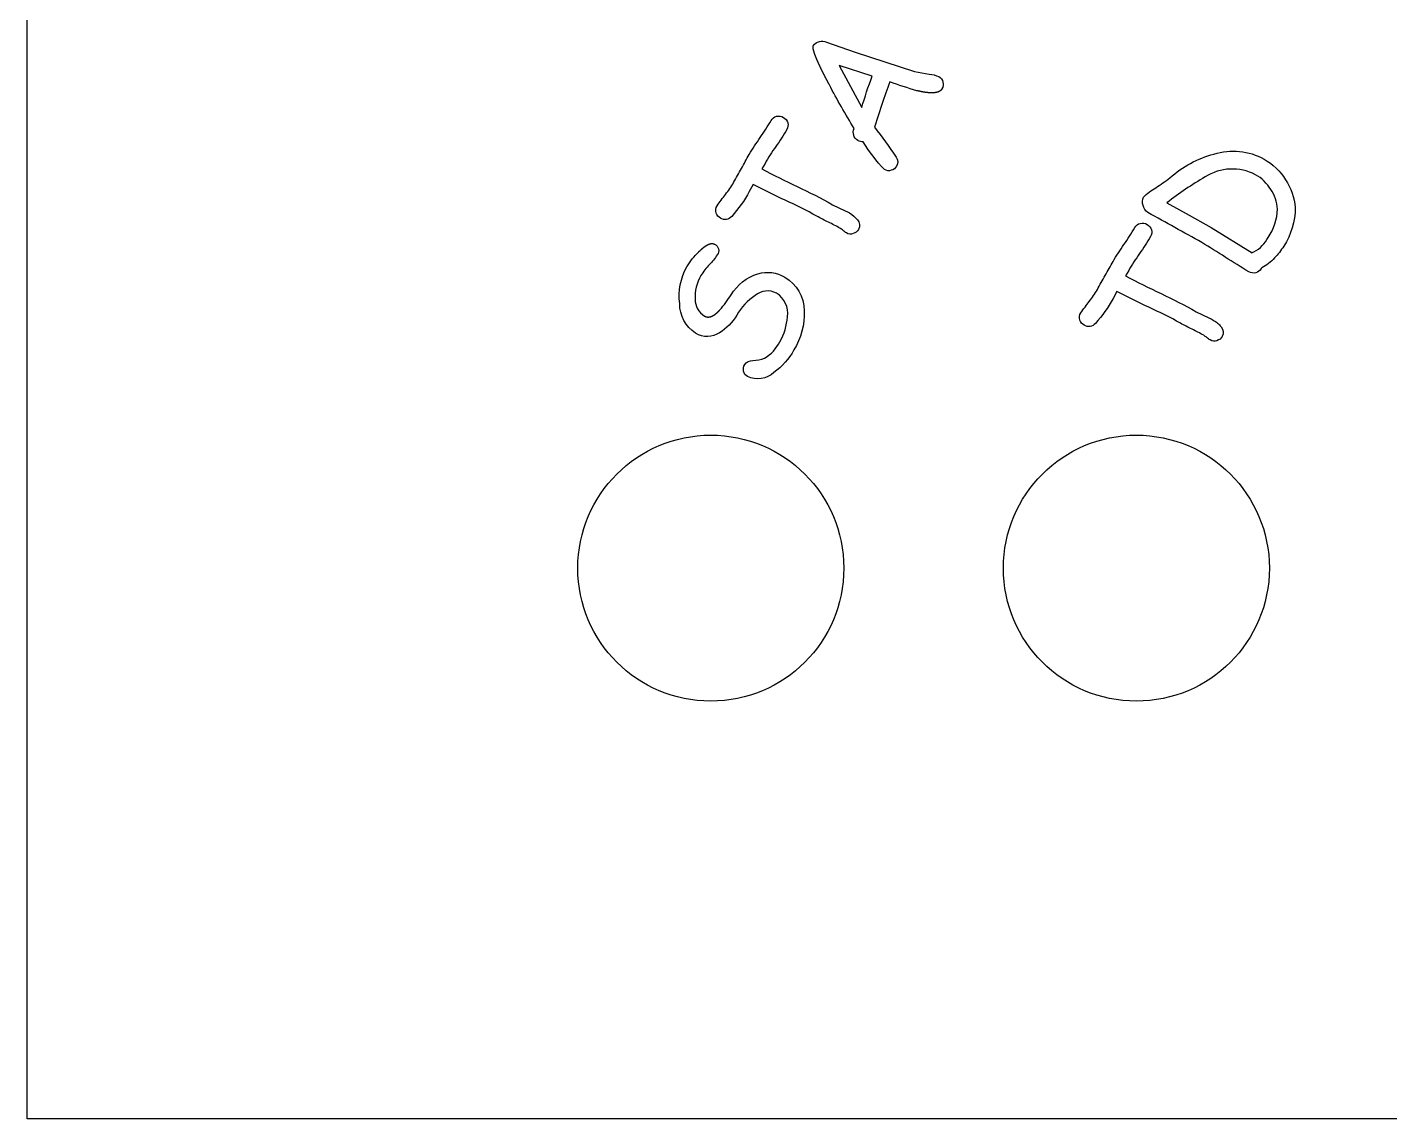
# Model space of a CAD drawing. Header units: millimetres. Extents: x -36.8 to 36.9, y -17.3 to 17.4.
# Drawn here: x -36.85 to -11.24, y -17.35 to 3.17 of the extents above; entities that cross this region are included whole.
import ezdxf

# ---------------------------------------------------------------- set-up
doc = ezdxf.new("R2010")
doc.units = ezdxf.units.MM
doc.layers.get('0').update_dxf_attribs({"lineweight": 25, "true_color": 0xffffff})
doc.layers.add('1', color=3, linetype='Continuous', lineweight=25, true_color=0x00ff00)

msp = doc.modelspace()

# ---------------------------------------------------------------- linework, layer by layer
for p, q in [((-36.85, -17.35), (-36.85, 17.35)), ((36.85, -17.35), (-36.85, -17.35))]:
    msp.add_line(p, q)
for centre in [(-24, -7), (-16, -7)]:
    msp.add_circle(centre, 2.5)
at = {"layer": '1', "flags": 128}
for points in [[(-19.655, 2.009), (-19.655, 2.008), (-19.656, 2.007), (-19.656, 2.006), (-19.657, 2.005), (-19.658, 2.004), (-19.658, 2.003), (-19.659, 2.002), (-19.66, 2.001), (-19.66, 2), (-19.661, 1.999), (-19.662, 1.998), (-19.662, 1.997), (-19.663, 1.997), (-19.664, 1.996), (-19.665, 1.995), (-19.665, 1.994), (-19.666, 1.993), (-19.667, 1.992), (-19.668, 1.991), (-19.668, 1.99), (-19.669, 1.989), (-19.67, 1.988), (-19.671, 1.987), (-19.672, 1.987), (-19.673, 1.986), (-19.673, 1.985), (-19.674, 1.984), (-19.675, 1.983), (-19.676, 1.982), (-19.677, 1.982), (-19.678, 1.981), (-19.679, 1.98), (-19.68, 1.979), (-19.68, 1.978), (-19.681, 1.978), (-19.682, 1.977), (-19.683, 1.976), (-19.684, 1.975), (-19.685, 1.974), (-19.686, 1.974), (-19.687, 1.973), (-19.688, 1.972), (-19.689, 1.971), (-19.69, 1.971), (-19.691, 1.97), (-19.692, 1.969), (-19.693, 1.969), (-19.694, 1.968), (-19.695, 1.967), (-19.697, 1.967), (-19.698, 1.966), (-19.699, 1.965), (-19.7, 1.965), (-19.701, 1.964), (-19.702, 1.963), (-19.703, 1.963), (-19.704, 1.962), (-19.706, 1.961), (-19.707, 1.961), (-19.708, 1.96), (-19.709, 1.959), (-19.71, 1.959), (-19.711, 1.958), (-19.713, 1.958), (-19.714, 1.957), (-19.715, 1.957), (-19.716, 1.956), (-19.718, 1.955), (-19.719, 1.955), (-19.72, 1.954), (-19.721, 1.954), (-19.723, 1.953), (-19.724, 1.953), (-19.725, 1.952), (-19.727, 1.952), (-19.728, 1.951), (-19.729, 1.951), (-19.731, 1.95), (-19.732, 1.95), (-19.733, 1.949), (-19.735, 1.949), (-19.736, 1.948), (-19.738, 1.948), (-19.739, 1.947), (-19.74, 1.947), (-19.742, 1.947), (-19.743, 1.946), (-19.745, 1.946), (-19.746, 1.945), (-19.748, 1.945), (-19.749, 1.945), (-19.751, 1.944), (-19.752, 1.944), (-19.754, 1.943), (-19.755, 1.943), (-19.757, 1.943), (-19.758, 1.942), (-19.76, 1.942), (-19.761, 1.942), (-19.763, 1.941), (-19.764, 1.941), (-19.766, 1.941), (-19.768, 1.94), (-19.769, 1.94), (-19.771, 1.94), (-19.772, 1.939), (-19.774, 1.939), (-19.776, 1.939), (-19.777, 1.939), (-19.779, 1.938), (-19.781, 1.938), (-19.782, 1.938), (-19.784, 1.938), (-19.786, 1.937), (-19.787, 1.937), (-19.789, 1.937), (-19.791, 1.937), (-19.793, 1.937), (-19.794, 1.936), (-19.796, 1.936), (-19.798, 1.936), (-19.8, 1.936), (-19.801, 1.936), (-19.803, 1.935), (-19.805, 1.935), (-19.807, 1.935), (-19.809, 1.935), (-19.811, 1.935), (-19.812, 1.935), (-19.814, 1.935), (-19.816, 1.934), (-19.818, 1.934), (-19.82, 1.934), (-19.822, 1.934), (-19.824, 1.934), (-19.826, 1.934), (-19.828, 1.934), (-19.829, 1.934), (-19.831, 1.934), (-19.833, 1.934), (-19.835, 1.934), (-19.837, 1.934), (-19.839, 1.934), (-19.841, 1.934), (-19.843, 1.934), (-19.845, 1.934), (-19.847, 1.934), (-19.849, 1.934), (-19.851, 1.934), (-19.853, 1.934), (-19.855, 1.934), (-19.858, 1.934), (-19.86, 1.934), (-19.862, 1.934), (-19.864, 1.934), (-19.866, 1.934), (-19.868, 1.934), (-19.87, 1.934), (-19.872, 1.934), (-19.874, 1.934), (-19.877, 1.934), (-19.879, 1.934), (-19.881, 1.934), (-19.883, 1.935), (-19.885, 1.935), (-19.888, 1.935), (-19.89, 1.935), (-19.892, 1.935), (-19.894, 1.935), (-19.897, 1.935), (-19.899, 1.936), (-19.901, 1.936), (-19.903, 1.936), (-19.906, 1.936), (-19.908, 1.936), (-19.91, 1.937), (-19.912, 1.937), (-19.915, 1.937), (-19.917, 1.937), (-19.919, 1.937), (-19.922, 1.938), (-19.924, 1.938), (-19.927, 1.938), (-19.929, 1.938), (-19.931, 1.939), (-19.934, 1.939), (-19.936, 1.939), (-19.939, 1.939), (-19.941, 1.94), (-19.943, 1.94), (-19.946, 1.94), (-19.948, 1.941), (-19.951, 1.941), (-19.953, 1.941), (-19.956, 1.942), (-19.958, 1.942), (-19.961, 1.942), (-19.963, 1.943), (-19.966, 1.943), (-19.968, 1.943), (-19.971, 1.944), (-19.974, 1.944), (-19.976, 1.945), (-19.979, 1.945), (-19.981, 1.945), (-19.984, 1.946), (-19.986, 1.946), (-19.989, 1.947), (-19.992, 1.947), (-19.994, 1.948), (-19.997, 1.948), (-20, 1.948), (-20.002, 1.949), (-20.005, 1.949), (-20.008, 1.95), (-20.01, 1.95), (-20.013, 1.951), (-20.016, 1.951), (-20.018, 1.952), (-20.021, 1.952), (-20.024, 1.953), (-20.027, 1.953), (-20.029, 1.954), (-20.032, 1.954), (-20.035, 1.955), (-20.038, 1.955), (-20.041, 1.956), (-20.043, 1.957), (-20.046, 1.957), (-20.049, 1.958), (-20.052, 1.958), (-20.055, 1.959), (-20.058, 1.96), (-20.06, 1.96), (-20.063, 1.961), (-20.066, 1.961), (-20.069, 1.962), (-20.072, 1.963), (-20.075, 1.963), (-20.078, 1.964), (-20.081, 1.965), (-20.084, 1.965), (-20.087, 1.966), (-20.09, 1.967), (-20.093, 1.967), (-20.096, 1.968), (-20.099, 1.969), (-20.102, 1.969), (-20.105, 1.97), (-20.108, 1.971), (-20.111, 1.972), (-20.114, 1.972), (-20.117, 1.973), (-20.12, 1.974), (-20.123, 1.974), (-20.126, 1.975, -0.02365), (-20.632, 2.143, 0.018619), (-20.782, 1.718), (-20.923, 1.291, -0.018827), (-20.515, 0.728, -0.288545), (-20.507, 0.557, -0.194824), (-20.608, 0.478, -0.219435), (-20.737, 0.492, -0.054798), (-21.136, 1.012, -0.149368), (-21.236, 1.037, -0.390937), (-21.304, 1.264, -0.01698), (-21.772, 2.085), (-21.775, 2.091), (-21.777, 2.096), (-21.78, 2.101), (-21.783, 2.106), (-21.785, 2.111), (-21.788, 2.116), (-21.791, 2.121), (-21.793, 2.126), (-21.796, 2.131), (-21.799, 2.136), (-21.801, 2.141), (-21.804, 2.146), (-21.806, 2.15), (-21.809, 2.155), (-21.811, 2.16), (-21.814, 2.165), (-21.816, 2.17), (-21.819, 2.175), (-21.821, 2.179), (-21.824, 2.184), (-21.826, 2.189), (-21.829, 2.194), (-21.831, 2.198), (-21.834, 2.203), (-21.836, 2.208), (-21.839, 2.213), (-21.841, 2.217), (-21.843, 2.222), (-21.846, 2.226), (-21.848, 2.231), (-21.85, 2.236), (-21.853, 2.24), (-21.855, 2.245), (-21.857, 2.249), (-21.86, 2.254), (-21.862, 2.258), (-21.864, 2.263), (-21.866, 2.267), (-21.869, 2.272), (-21.871, 2.276), (-21.873, 2.28), (-21.875, 2.285), (-21.878, 2.289), (-21.88, 2.294), (-21.882, 2.298), (-21.884, 2.302), (-21.886, 2.307), (-21.888, 2.311), (-21.891, 2.315), (-21.893, 2.319), (-21.895, 2.324), (-21.897, 2.328), (-21.899, 2.332), (-21.901, 2.336), (-21.903, 2.34), (-21.905, 2.344), (-21.907, 2.349), (-21.909, 2.353), (-21.911, 2.357), (-21.913, 2.361), (-21.915, 2.365), (-21.917, 2.369), (-21.919, 2.373), (-21.921, 2.377), (-21.923, 2.381), (-21.925, 2.385), (-21.927, 2.389), (-21.929, 2.393), (-21.931, 2.397), (-21.933, 2.401), (-21.934, 2.405), (-21.936, 2.408), (-21.938, 2.412), (-21.94, 2.416), (-21.942, 2.42), (-21.944, 2.424), (-21.945, 2.427), (-21.947, 2.431), (-21.949, 2.435), (-21.951, 2.439), (-21.952, 2.442), (-21.954, 2.446), (-21.956, 2.45), (-21.958, 2.453), (-21.959, 2.457), (-21.961, 2.461), (-21.963, 2.464), (-21.964, 2.468), (-21.966, 2.471), (-21.968, 2.475), (-21.969, 2.479), (-21.971, 2.482), (-21.972, 2.486), (-21.974, 2.489), (-21.976, 2.492), (-21.977, 2.496), (-21.979, 2.499), (-21.98, 2.503), (-21.982, 2.506), (-21.983, 2.51), (-21.985, 2.513), (-21.986, 2.516), (-21.988, 2.52), (-21.989, 2.523), (-21.991, 2.526), (-21.992, 2.529), (-21.993, 2.533), (-21.995, 2.536), (-21.996, 2.539), (-21.998, 2.542), (-21.999, 2.546), (-22, 2.549), (-22.002, 2.552), (-22.003, 2.555), (-22.004, 2.558), (-22.006, 2.561), (-22.007, 2.564), (-22.008, 2.567), (-22.01, 2.57), (-22.011, 2.573), (-22.012, 2.576), (-22.013, 2.579), (-22.015, 2.582), (-22.016, 2.585), (-22.017, 2.588), (-22.018, 2.591), (-22.02, 2.594), (-22.021, 2.597), (-22.022, 2.6), (-22.023, 2.603), (-22.024, 2.606), (-22.025, 2.608), (-22.026, 2.611), (-22.027, 2.614), (-22.029, 2.617), (-22.03, 2.62), (-22.031, 2.622), (-22.032, 2.625), (-22.033, 2.628), (-22.034, 2.63), (-22.035, 2.633), (-22.036, 2.636), (-22.037, 2.638), (-22.038, 2.641), (-22.039, 2.644), (-22.04, 2.646), (-22.041, 2.649), (-22.042, 2.651), (-22.043, 2.654), (-22.044, 2.656), (-22.044, 2.659), (-22.045, 2.661), (-22.046, 2.664), (-22.047, 2.666), (-22.048, 2.668), (-22.049, 2.671), (-22.05, 2.673), (-22.05, 2.676), (-22.051, 2.678), (-22.052, 2.68), (-22.053, 2.683), (-22.053, 2.685), (-22.054, 2.687), (-22.055, 2.689), (-22.056, 2.692), (-22.056, 2.694), (-22.057, 2.696), (-22.058, 2.698), (-22.059, 2.701), (-22.059, 2.703), (-22.06, 2.705), (-22.06, 2.707), (-22.061, 2.709), (-22.062, 2.711), (-22.062, 2.713), (-22.063, 2.715), (-22.064, 2.717), (-22.064, 2.719), (-22.065, 2.721), (-22.065, 2.723), (-22.066, 2.725), (-22.066, 2.727), (-22.067, 2.729), (-22.067, 2.731), (-22.068, 2.733), (-22.068, 2.735), (-22.069, 2.737), (-22.069, 2.739), (-22.07, 2.74), (-22.07, 2.742), (-22.07, 2.744), (-22.071, 2.746), (-22.071, 2.748), (-22.072, 2.749), (-22.072, 2.751), (-22.072, 2.753), (-22.073, 2.754), (-22.073, 2.756), (-22.073, 2.758), (-22.074, 2.759), (-22.074, 2.761), (-22.074, 2.763), (-22.074, 2.764), (-22.075, 2.766), (-22.075, 2.767), (-22.075, 2.769), (-22.075, 2.77), (-22.076, 2.772), (-22.076, 2.773), (-22.076, 2.775), (-22.076, 2.776), (-22.076, 2.778), (-22.077, 2.779), (-22.077, 2.78), (-22.077, 2.782), (-22.077, 2.783), (-22.077, 2.784), (-22.077, 2.786), (-22.077, 2.787), (-22.077, 2.788), (-22.077, 2.79), (-22.077, 2.791), (-22.077, 2.792), (-22.077, 2.793), (-22.077, 2.795), (-22.077, 2.796), (-22.077, 2.797), (-22.077, 2.798), (-22.077, 2.799), (-22.077, 2.8), (-22.077, 2.801), (-22.077, 2.802), (-22.077, 2.803), (-22.077, 2.805), (-22.077, 2.806), (-22.077, 2.807), (-22.076, 2.808), (-22.076, 2.809), (-22.076, 2.809), (-22.076, 2.81), (-22.076, 2.811), (-22.076, 2.812), (-22.075, 2.813), (-22.075, 2.814), (-22.075, 2.815), (-22.075, 2.816), (-22.074, 2.817), (-22.074, 2.817), (-22.074, 2.818), (-22.074, 2.819), (-22.073, 2.82), (-22.073, 2.82), (-22.073, 2.821), (-22.072, 2.822), (-22.072, 2.822), (-22.072, 2.823, -0.371724), (-21.824, 2.887), (-21.289, 2.699), (-20.168, 2.337), (-19.894, 2.288, -0.066984), (-19.715, 2.24, -0.216566), (-19.637, 2.135, -0.197644)], [(-21.588, 2.45), (-21.164, 1.657, -0.016926), (-20.967, 2.247)], [(-22.572, 1.244, -0.017634), (-22.778, 0.926, 0.01986), (-22.981, 0.608), (-23.04, 0.505, 0.012133), (-22.375, 0.173, -0.017708), (-21.712, -0.168, 0.022325), (-21.554, -0.246, -0.022481), (-21.394, -0.324, -0.105349), (-21.245, -0.453, -0.328383), (-21.222, -0.632, -0.187865), (-21.322, -0.712, -0.226683), (-21.452, -0.699, -0.038246), (-21.512, -0.654, 0.038086), (-21.572, -0.61, 0.015123), (-21.789, -0.497, -0.015198), (-22.007, -0.384, 0.02082), (-22.603, -0.084, -0.013627), (-23.203, 0.211), (-23.277, 0.079, -0.059775), (-23.608, -0.388, -0.386795), (-23.817, -0.422, -0.181661), (-23.899, -0.325, -0.24795), (-23.881, -0.188, -0.012042), (-23.723, 0.026, 0.028649), (-23.571, 0.249, 0.004711), (-23.424, 0.513, -0.004711), (-23.277, 0.776, -0.016721), (-23.071, 1.095, 0.016721), (-22.866, 1.414, -0.209448), (-22.764, 1.493, -0.20453), (-22.634, 1.473, -0.204059), (-22.554, 1.372, -0.210053)], [(-13.015, -0.222, -0.148757), (-13.231, -0.948, -0.059148), (-13.403, -1.169, -0.100046), (-13.644, -1.355), (-13.653, -1.37, -0.211872), (-13.755, -1.448, -0.202296), (-13.884, -1.429, -0.010374), (-14.328, -1.155, 0.010368), (-14.771, -0.88, 0.004505), (-15.277, -0.597, -0.004505), (-15.782, -0.314, -0.19033), (-15.871, -0.182, -0.210757), (-15.866, -0.024, -0.062073), (-15.637, 0.15, 0.017547), (-15.371, 0.337, -0.116813), (-14.541, 0.784, -0.204782), (-13.599, 0.69, -0.120671), (-13.195, 0.302, -0.126977)], [(-14.708, 0.354, 0.031959), (-15.428, -0.132), (-15.01, -0.363), (-14.596, -0.597), (-13.826, -1.073, -0.054917), (-13.789, -1.053, 0.150263), (-13.521, -0.783, 0.142159), (-13.346, -0.249, 0.126919), (-13.473, 0.12, 0.12129), (-13.759, 0.396, 0.266538)], [(-15.734, -0.768, -0.017634), (-15.941, -1.086, 0.01986), (-16.144, -1.404), (-16.203, -1.507, 0.012133), (-15.537, -1.839, -0.017708), (-14.875, -2.18, 0.022325), (-14.717, -2.258, -0.022481), (-14.557, -2.336, -0.105349), (-14.407, -2.465, -0.328383), (-14.385, -2.644, -0.187865), (-14.485, -2.724, -0.226683), (-14.614, -2.711, -0.038246), (-14.675, -2.666, 0.038086), (-14.735, -2.622, 0.015123), (-14.952, -2.509, -0.015198), (-15.17, -2.396, 0.02082), (-15.766, -2.096, -0.013627), (-16.365, -1.801), (-16.439, -1.933, -0.059775), (-16.77, -2.4, -0.386795), (-16.98, -2.434, -0.181661), (-17.062, -2.337, -0.24795), (-17.044, -2.2, -0.012042), (-16.885, -1.985, 0.028649), (-16.734, -1.763, 0.004711), (-16.586, -1.499, -0.004711), (-16.439, -1.236, -0.016721), (-16.234, -0.917, 0.016721), (-16.029, -0.598, -0.209448), (-15.927, -0.519, -0.20453), (-15.797, -0.539, -0.204059), (-15.717, -0.64, -0.210053)], [(-23.311, -3.398, -0.22912), (-23.385, -3.3, -0.191926), (-23.363, -3.174, -0.26278), (-23.212, -3.097, 0.090366), (-22.988, -3.052, 0.143531), (-22.703, -2.744, 0.118952), (-22.561, -2.275, 0.304179), (-22.763, -1.832, 0.302265), (-23.167, -1.873, 0.113344), (-23.513, -2.246, -0.120268), (-23.835, -2.575, -0.289806), (-24.286, -2.586, -0.248192), (-24.585, -2.027, -0.160507), (-24.453, -1.339, -0.065487), (-24.225, -1.052), (-24.223, -1.05), (-24.221, -1.049), (-24.22, -1.047), (-24.218, -1.046), (-24.217, -1.044), (-24.215, -1.043), (-24.214, -1.041), (-24.212, -1.04), (-24.211, -1.038), (-24.209, -1.037), (-24.208, -1.036), (-24.206, -1.034), (-24.205, -1.033), (-24.203, -1.031), (-24.202, -1.03), (-24.2, -1.028), (-24.199, -1.027), (-24.197, -1.026), (-24.196, -1.024), (-24.194, -1.023), (-24.193, -1.021), (-24.192, -1.02), (-24.19, -1.019), (-24.189, -1.017), (-24.187, -1.016), (-24.186, -1.015), (-24.184, -1.013), (-24.183, -1.012), (-24.181, -1.011), (-24.18, -1.009), (-24.178, -1.008), (-24.177, -1.007), (-24.176, -1.005), (-24.174, -1.004), (-24.173, -1.003), (-24.171, -1.002), (-24.17, -1), (-24.168, -0.999), (-24.167, -0.998), (-24.166, -0.997), (-24.164, -0.995), (-24.163, -0.994), (-24.161, -0.993), (-24.16, -0.992), (-24.159, -0.991), (-24.157, -0.989), (-24.156, -0.988), (-24.154, -0.987), (-24.153, -0.986), (-24.152, -0.985), (-24.15, -0.984), (-24.149, -0.982), (-24.148, -0.981), (-24.146, -0.98), (-24.145, -0.979), (-24.143, -0.978), (-24.142, -0.977), (-24.141, -0.976), (-24.139, -0.975), (-24.138, -0.974), (-24.137, -0.972), (-24.135, -0.971), (-24.134, -0.97), (-24.133, -0.969), (-24.131, -0.968), (-24.13, -0.967), (-24.129, -0.966), (-24.127, -0.965), (-24.126, -0.964), (-24.125, -0.963), (-24.123, -0.962), (-24.122, -0.961), (-24.121, -0.96), (-24.119, -0.959), (-24.118, -0.958), (-24.117, -0.957), (-24.116, -0.956), (-24.114, -0.955), (-24.113, -0.954), (-24.112, -0.953), (-24.11, -0.953), (-24.109, -0.952), (-24.108, -0.951), (-24.107, -0.95), (-24.105, -0.949), (-24.104, -0.948), (-24.103, -0.947), (-24.101, -0.946), (-24.1, -0.946), (-24.099, -0.945), (-24.098, -0.944), (-24.096, -0.943), (-24.095, -0.942), (-24.094, -0.941), (-24.093, -0.941), (-24.091, -0.94), (-24.09, -0.939), (-24.089, -0.938), (-24.088, -0.937), (-24.087, -0.937), (-24.085, -0.936), (-24.084, -0.935), (-24.083, -0.934), (-24.082, -0.934), (-24.08, -0.933), (-24.079, -0.932), (-24.078, -0.931), (-24.077, -0.931), (-24.076, -0.93), (-24.074, -0.929), (-24.073, -0.929), (-24.072, -0.928), (-24.071, -0.927), (-24.07, -0.927), (-24.068, -0.926), (-24.067, -0.925), (-24.066, -0.925), (-24.065, -0.924), (-24.064, -0.923), (-24.063, -0.923), (-24.061, -0.922), (-24.06, -0.922), (-24.059, -0.921), (-24.058, -0.92), (-24.057, -0.92), (-24.056, -0.919), (-24.055, -0.919), (-24.053, -0.918), (-24.052, -0.918), (-24.051, -0.917), (-24.05, -0.916), (-24.049, -0.916), (-24.048, -0.915), (-24.047, -0.915), (-24.045, -0.914), (-24.044, -0.914), (-24.043, -0.913), (-24.042, -0.913), (-24.041, -0.912), (-24.04, -0.912), (-24.039, -0.912), (-24.038, -0.911), (-24.037, -0.911), (-24.035, -0.91), (-24.034, -0.91), (-24.033, -0.909), (-24.032, -0.909), (-24.031, -0.909), (-24.03, -0.908), (-24.029, -0.908), (-24.028, -0.907), (-24.027, -0.907), (-24.026, -0.907), (-24.025, -0.906), (-24.024, -0.906), (-24.023, -0.906), (-24.022, -0.905), (-24.02, -0.905), (-24.019, -0.905), (-24.018, -0.904), (-24.017, -0.904), (-24.016, -0.904), (-24.015, -0.903), (-24.014, -0.903), (-24.013, -0.903), (-24.012, -0.903), (-24.011, -0.902), (-24.01, -0.902), (-24.009, -0.902), (-24.008, -0.902), (-24.007, -0.901), (-24.006, -0.901), (-24.005, -0.901), (-24.004, -0.901), (-24.003, -0.901), (-24.002, -0.9), (-24.001, -0.9), (-24, -0.9), (-23.999, -0.9), (-23.998, -0.9), (-23.997, -0.9), (-23.996, -0.899), (-23.995, -0.899), (-23.994, -0.899), (-23.993, -0.899), (-23.992, -0.899), (-23.991, -0.899), (-23.99, -0.899), (-23.989, -0.899), (-23.988, -0.899), (-23.988, -0.898), (-23.987, -0.898), (-23.986, -0.898), (-23.985, -0.898), (-23.984, -0.898), (-23.983, -0.898), (-23.982, -0.898), (-23.981, -0.898), (-23.98, -0.898), (-23.979, -0.898), (-23.978, -0.898), (-23.977, -0.898), (-23.976, -0.898), (-23.975, -0.898), (-23.975, -0.898), (-23.974, -0.898), (-23.973, -0.898), (-23.972, -0.898), (-23.971, -0.899), (-23.97, -0.899), (-23.969, -0.899), (-23.968, -0.899), (-23.967, -0.899), (-23.966, -0.899), (-23.966, -0.899), (-23.965, -0.899), (-23.964, -0.899), (-23.963, -0.899), (-23.962, -0.9), (-23.961, -0.9), (-23.96, -0.9), (-23.96, -0.9), (-23.959, -0.9), (-23.958, -0.9), (-23.957, -0.901), (-23.956, -0.901), (-23.955, -0.901), (-23.954, -0.901), (-23.954, -0.901), (-23.953, -0.902), (-23.952, -0.902), (-23.951, -0.902), (-23.95, -0.902), (-23.95, -0.903), (-23.949, -0.903), (-23.948, -0.903), (-23.947, -0.904), (-23.946, -0.904), (-23.945, -0.904), (-23.945, -0.904), (-23.944, -0.905), (-23.943, -0.905), (-23.942, -0.905), (-23.942, -0.906), (-23.941, -0.906), (-23.94, -0.906), (-23.939, -0.907), (-23.938, -0.907), (-23.938, -0.908), (-23.937, -0.908), (-23.936, -0.908), (-23.935, -0.909), (-23.935, -0.909), (-23.934, -0.91), (-23.933, -0.91), (-23.932, -0.91, -0.49993), (-23.88, -1.113, -0.045217), (-24.028, -1.296, 0.053614), (-24.185, -1.501, 0.150486), (-24.295, -1.946, 0.260313), (-24.119, -2.261), (-24.118, -2.262), (-24.117, -2.262), (-24.116, -2.263), (-24.115, -2.263), (-24.114, -2.264), (-24.113, -2.264), (-24.112, -2.265), (-24.111, -2.265), (-24.11, -2.266), (-24.109, -2.266), (-24.108, -2.267), (-24.107, -2.267), (-24.106, -2.268), (-24.105, -2.268), (-24.104, -2.269), (-24.104, -2.269), (-24.103, -2.269), (-24.102, -2.27), (-24.101, -2.27), (-24.1, -2.271), (-24.099, -2.271), (-24.098, -2.271), (-24.097, -2.272), (-24.096, -2.272), (-24.095, -2.272), (-24.094, -2.273), (-24.093, -2.273), (-24.092, -2.273), (-24.091, -2.274), (-24.09, -2.274), (-24.089, -2.274), (-24.088, -2.275), (-24.087, -2.275), (-24.086, -2.275), (-24.085, -2.275), (-24.084, -2.276), (-24.083, -2.276), (-24.082, -2.276), (-24.081, -2.276), (-24.08, -2.277), (-24.079, -2.277), (-24.078, -2.277), (-24.077, -2.277), (-24.076, -2.278), (-24.075, -2.278), (-24.074, -2.278), (-24.073, -2.278), (-24.072, -2.278), (-24.071, -2.278), (-24.07, -2.279), (-24.069, -2.279), (-24.068, -2.279), (-24.067, -2.279), (-24.066, -2.279), (-24.065, -2.279), (-24.064, -2.279), (-24.063, -2.279), (-24.062, -2.28), (-24.061, -2.28), (-24.06, -2.28), (-24.059, -2.28), (-24.058, -2.28), (-24.057, -2.28), (-24.056, -2.28), (-24.055, -2.28), (-24.054, -2.28), (-24.053, -2.28), (-24.052, -2.28), (-24.051, -2.28), (-24.05, -2.28), (-24.049, -2.28), (-24.047, -2.28), (-24.046, -2.28), (-24.045, -2.28), (-24.044, -2.28), (-24.043, -2.28), (-24.042, -2.28), (-24.041, -2.28), (-24.04, -2.28), (-24.039, -2.28), (-24.038, -2.28), (-24.037, -2.279), (-24.036, -2.279), (-24.035, -2.279), (-24.034, -2.279), (-24.033, -2.279), (-24.032, -2.279), (-24.031, -2.279), (-24.029, -2.279), (-24.028, -2.278), (-24.027, -2.278), (-24.026, -2.278), (-24.025, -2.278), (-24.024, -2.278), (-24.023, -2.278), (-24.022, -2.277), (-24.021, -2.277), (-24.02, -2.277), (-24.019, -2.277), (-24.018, -2.276), (-24.016, -2.276), (-24.015, -2.276), (-24.014, -2.276), (-24.013, -2.275), (-24.012, -2.275), (-24.011, -2.275), (-24.01, -2.275), (-24.009, -2.274), (-24.008, -2.274), (-24.007, -2.274), (-24.005, -2.273), (-24.004, -2.273), (-24.003, -2.273), (-24.002, -2.272), (-24.001, -2.272), (-24, -2.272), (-23.999, -2.271), (-23.998, -2.271), (-23.997, -2.271), (-23.995, -2.27), (-23.994, -2.27), (-23.993, -2.269), (-23.992, -2.269), (-23.991, -2.269), (-23.99, -2.268), (-23.989, -2.268), (-23.988, -2.267), (-23.986, -2.267), (-23.985, -2.266), (-23.984, -2.266), (-23.983, -2.265), (-23.982, -2.265), (-23.981, -2.265), (-23.98, -2.264), (-23.978, -2.264), (-23.977, -2.263), (-23.976, -2.262), (-23.975, -2.262), (-23.974, -2.261), (-23.973, -2.261), (-23.972, -2.26), (-23.97, -2.26), (-23.969, -2.259), (-23.968, -2.259), (-23.967, -2.258), (-23.966, -2.257), (-23.965, -2.257), (-23.963, -2.256), (-23.962, -2.256), (-23.961, -2.255), (-23.96, -2.254), (-23.959, -2.254), (-23.958, -2.253), (-23.956, -2.253), (-23.955, -2.252), (-23.954, -2.251), (-23.953, -2.251), (-23.952, -2.25), (-23.95, -2.249), (-23.949, -2.248), (-23.948, -2.248), (-23.947, -2.247), (-23.946, -2.246), (-23.945, -2.246), (-23.943, -2.245), (-23.942, -2.244), (-23.941, -2.243), (-23.94, -2.243), (-23.939, -2.242), (-23.937, -2.241), (-23.936, -2.24), (-23.935, -2.24), (-23.934, -2.239), (-23.933, -2.238), (-23.931, -2.237), (-23.93, -2.236), (-23.929, -2.235), (-23.928, -2.235), (-23.926, -2.234), (-23.925, -2.233), (-23.924, -2.232), (-23.923, -2.231), (-23.922, -2.23), (-23.92, -2.229), (-23.919, -2.229), (-23.918, -2.228), (-23.917, -2.227), (-23.915, -2.226), (-23.914, -2.225), (-23.913, -2.224), (-23.912, -2.223), (-23.911, -2.222), (-23.909, -2.221), (-23.908, -2.22), (-23.907, -2.219), (-23.906, -2.218), (-23.904, -2.217), (-23.903, -2.216), (-23.902, -2.215), (-23.901, -2.214), (-23.899, -2.213), (-23.898, -2.212), (-23.897, -2.211), (-23.896, -2.21), (-23.894, -2.209), (-23.893, -2.208), (-23.892, -2.207), (-23.891, -2.206), (-23.889, -2.205), (-23.888, -2.204), (-23.887, -2.203), (-23.885, -2.202), (-23.884, -2.201), (-23.883, -2.2), (-23.882, -2.198), (-23.88, -2.197), (-23.879, -2.196), (-23.878, -2.195), (-23.877, -2.194), (-23.875, -2.193), (-23.874, -2.192), (-23.873, -2.19), (-23.871, -2.189), (-23.87, -2.188), (-23.869, -2.187), (-23.868, -2.186), (-23.866, -2.184), (-23.865, -2.183), (-23.864, -2.182), (-23.862, -2.181), (-23.861, -2.179), (-23.86, -2.178), (-23.858, -2.177), (-23.857, -2.176), (-23.856, -2.174), (-23.855, -2.173), (-23.853, -2.172), (-23.852, -2.171), (-23.851, -2.169), (-23.849, -2.168), (-23.848, -2.167), (-23.847, -2.165), (-23.845, -2.164), (-23.844, -2.163), (-23.843, -2.161), (-23.841, -2.16), (-23.84, -2.158), (-23.839, -2.157), (-23.837, -2.156), (-23.836, -2.154), (-23.835, -2.153), (-23.833, -2.152), (-23.832, -2.15), (-23.831, -2.149), (-23.829, -2.147), (-23.828, -2.146, 0.033408), (-23.617, -1.86, -0.181656), (-23.114, -1.465, -0.209517), (-22.61, -1.531, -0.271552), (-22.246, -2.161, -0.146677), (-22.437, -2.899, -0.109411), (-22.815, -3.322, -0.306007)]]:
    msp.add_lwpolyline(points, format="xyb", close=True, dxfattribs=at)

doc.saveas('drawing.dxf')
